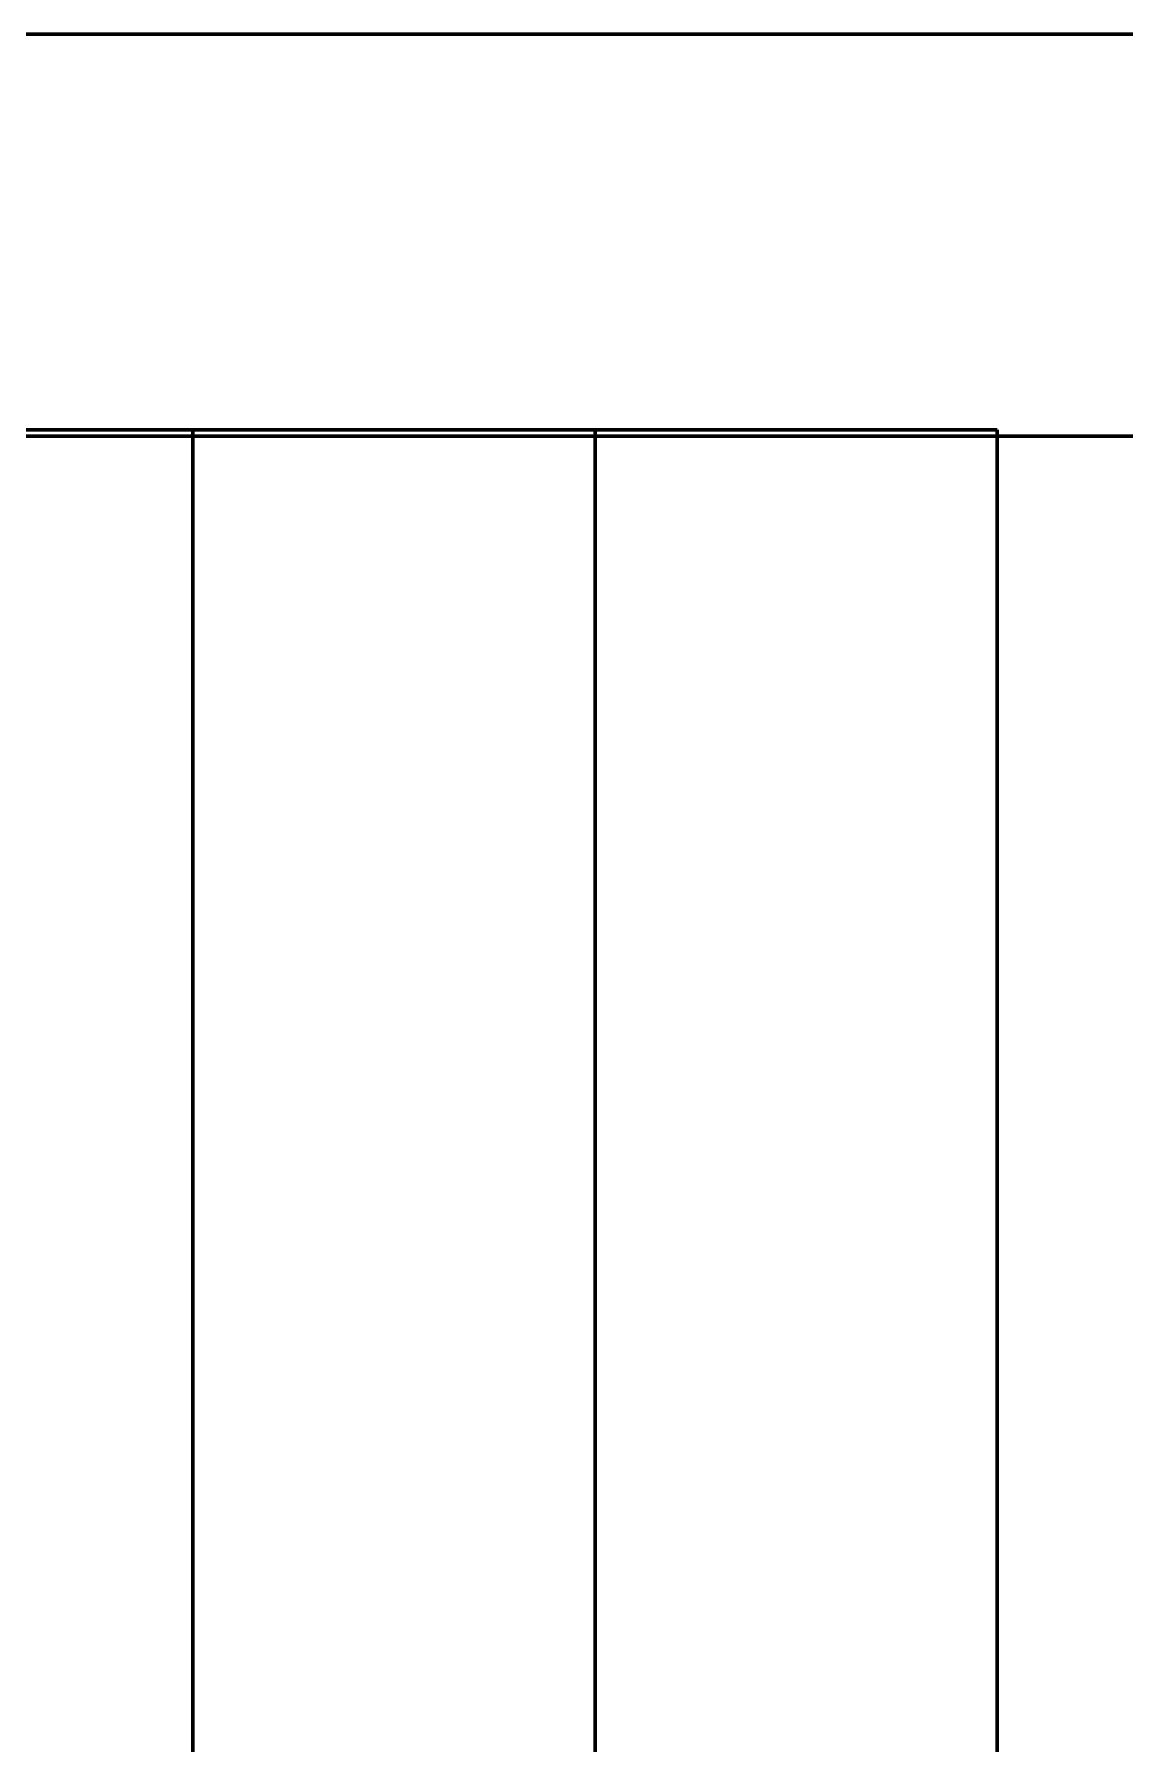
# Model space of a CAD drawing. Extents: x 0 to 297, y 0 to 292.
# Drawn here: x 236.131 to 237.487, y 129.41 to 131.536 of the extents above; entities that cross this region are included whole.
import ezdxf

# ---------------------------------------------------------------- set-up
doc = ezdxf.new("R2010")
doc.units = 0
doc.header["$MEASUREMENT"] = 0
doc.linetypes.add('K5LT_BASIC', pattern=[0])
doc.layers.add('Системный слой', color=7, linetype='Continuous')

# ---------------------------------------------------------------- blocks, each defined once
blk = doc.blocks.new('*U')
at = {"layer": 'Системный слой', "linetype": 'K5LT_BASIC', "lineweight": 60}
for p, q in [((236.3288, 131.0439), (235.8288, 131.0439)), ((236.8288, 131.0439), (236.3288, 131.0439)), ((236.3288, 131.0439), (236.3288, 123.9939)), ((236.3288, 123.9939), (236.3288, 131.0439)), ((237.3288, 131.0439), (236.8288, 131.0439)), ((236.8288, 131.0439), (236.8288, 123.9939)), ((236.8288, 123.9939), (236.8288, 131.0439)), ((237.3288, 123.9939), (237.3288, 131.0439))]:
    blk.add_line(p, q, dxfattribs=at)

msp = doc.modelspace()

# ---------------------------------------------------------------- linework, layer by layer
at = {"layer": 'Системный слой', "linetype": 'K5LT_BASIC', "lineweight": 60}
for p, q in [((226.337, 131.5358), (240.337, 131.5358)), ((240.337, 131.5358), (226.3375, 131.5358)), ((226.337, 131.0358), (240.337, 131.0358))]:
    msp.add_line(p, q, dxfattribs=at)

# ---------------------------------------------------------------- block references
at = {"layer": 'Системный слой'}
msp.add_blockref('*U', (0, 0), dxfattribs=at)
msp.add_blockref('*U', (0, 0), dxfattribs=at)
msp.add_blockref('*U', (0, 0), dxfattribs=at)
msp.add_blockref('*U', (0, 0), dxfattribs=at)
msp.add_blockref('*U', (0, 0), dxfattribs=at)
msp.add_blockref('*U', (0, 0), dxfattribs=at)
msp.add_blockref('*U', (0, 0), dxfattribs=at)
msp.add_blockref('*U', (0, 0), dxfattribs=at)
msp.add_blockref('*U', (0, 0), dxfattribs=at)
msp.add_blockref('*U', (0, 0), dxfattribs=at)
msp.add_blockref('*U', (0, 0), dxfattribs=at)
msp.add_blockref('*U', (0, 0), dxfattribs=at)
msp.add_blockref('*U', (0, 0), dxfattribs=at)
msp.add_blockref('*U', (0, 0), dxfattribs=at)
msp.add_blockref('*U', (0, 0), dxfattribs=at)
msp.add_blockref('*U', (0, 0), dxfattribs=at)
msp.add_blockref('*U', (0, 0), dxfattribs=at)
msp.add_blockref('*U', (0, 0), dxfattribs=at)
msp.add_blockref('*U', (0, 0), dxfattribs=at)
msp.add_blockref('*U', (0, 0), dxfattribs=at)
msp.add_blockref('*U', (0, 0), dxfattribs=at)
msp.add_blockref('*U', (0, 0), dxfattribs=at)
msp.add_blockref('*U', (0, 0), dxfattribs=at)
msp.add_blockref('*U', (0, 0), dxfattribs=at)
msp.add_blockref('*U', (0, 0), dxfattribs=at)
msp.add_blockref('*U', (0, 0), dxfattribs=at)
msp.add_blockref('*U', (0, 0), dxfattribs=at)
msp.add_blockref('*U', (0, 0), dxfattribs=at)
msp.add_blockref('*U', (0, 0), dxfattribs=at)
msp.add_blockref('*U', (0, 0), dxfattribs=at)
msp.add_blockref('*U', (0, 0), dxfattribs=at)
msp.add_blockref('*U', (0, 0), dxfattribs=at)
msp.add_blockref('*U', (0, 0), dxfattribs=at)
msp.add_blockref('*U', (0, 0), dxfattribs=at)
msp.add_blockref('*U', (0, 0), dxfattribs=at)
msp.add_blockref('*U', (0, 0), dxfattribs=at)
msp.add_blockref('*U', (0, 0), dxfattribs=at)
msp.add_blockref('*U', (0, 0), dxfattribs=at)
msp.add_blockref('*U', (0, 0), dxfattribs=at)
msp.add_blockref('*U', (0, 0), dxfattribs=at)
msp.add_blockref('*U', (0, 0), dxfattribs=at)
msp.add_blockref('*U', (0, 0), dxfattribs=at)
msp.add_blockref('*U', (0, 0), dxfattribs=at)
msp.add_blockref('*U', (0, 0), dxfattribs=at)
msp.add_blockref('*U', (0, 0), dxfattribs=at)
msp.add_blockref('*U', (0, 0), dxfattribs=at)
msp.add_blockref('*U', (0, 0), dxfattribs=at)
msp.add_blockref('*U', (0, 0), dxfattribs=at)
msp.add_blockref('*U', (0, 0), dxfattribs=at)
msp.add_blockref('*U', (0, 0), dxfattribs=at)
msp.add_blockref('*U', (0, 0), dxfattribs=at)
msp.add_blockref('*U', (0, 0), dxfattribs=at)
msp.add_blockref('*U', (0, 0), dxfattribs=at)
msp.add_blockref('*U', (0, 0), dxfattribs=at)
msp.add_blockref('*U', (0, 0), dxfattribs=at)
msp.add_blockref('*U', (0, 0), dxfattribs=at)
msp.add_blockref('*U', (0, 0), dxfattribs=at)
msp.add_blockref('*U', (0, 0), dxfattribs=at)
msp.add_blockref('*U', (0, 0), dxfattribs=at)
msp.add_blockref('*U', (0, 0), dxfattribs=at)
msp.add_blockref('*U', (0, 0), dxfattribs=at)
msp.add_blockref('*U', (0, 0), dxfattribs=at)
msp.add_blockref('*U', (0, 0), dxfattribs=at)
msp.add_blockref('*U', (0, 0), dxfattribs=at)
msp.add_blockref('*U', (0, 0), dxfattribs=at)
msp.add_blockref('*U', (0, 0), dxfattribs=at)
msp.add_blockref('*U', (0, 0), dxfattribs=at)
msp.add_blockref('*U', (0, 0), dxfattribs=at)
msp.add_blockref('*U', (0, 0), dxfattribs=at)
msp.add_blockref('*U', (0, 0), dxfattribs=at)
msp.add_blockref('*U', (0, 0), dxfattribs=at)
msp.add_blockref('*U', (0, 0), dxfattribs=at)
msp.add_blockref('*U', (0, 0), dxfattribs=at)
msp.add_blockref('*U', (0, 0), dxfattribs=at)
msp.add_blockref('*U', (0, 0), dxfattribs=at)
msp.add_blockref('*U', (0, 0), dxfattribs=at)
msp.add_blockref('*U', (0, 0), dxfattribs=at)
msp.add_blockref('*U', (0, 0), dxfattribs=at)
msp.add_blockref('*U', (0, 0), dxfattribs=at)
msp.add_blockref('*U', (0, 0), dxfattribs=at)
msp.add_blockref('*U', (0, 0), dxfattribs=at)
msp.add_blockref('*U', (0, 0), dxfattribs=at)
msp.add_blockref('*U', (0, 0), dxfattribs=at)
msp.add_blockref('*U', (0, 0), dxfattribs=at)
msp.add_blockref('*U', (0, 0), dxfattribs=at)
msp.add_blockref('*U', (0, 0), dxfattribs=at)
msp.add_blockref('*U', (0, 0), dxfattribs=at)
msp.add_blockref('*U', (0, 0), dxfattribs=at)
msp.add_blockref('*U', (0, 0), dxfattribs=at)
msp.add_blockref('*U', (0, 0), dxfattribs=at)
msp.add_blockref('*U', (0, 0), dxfattribs=at)
msp.add_blockref('*U', (0, 0), dxfattribs=at)
msp.add_blockref('*U', (0, 0), dxfattribs=at)
msp.add_blockref('*U', (0, 0), dxfattribs=at)
msp.add_blockref('*U', (0, 0), dxfattribs=at)
msp.add_blockref('*U', (0, 0), dxfattribs=at)
msp.add_blockref('*U', (0, 0), dxfattribs=at)
msp.add_blockref('*U', (0, 0), dxfattribs=at)
msp.add_blockref('*U', (0, 0), dxfattribs=at)
msp.add_blockref('*U', (0, 0), dxfattribs=at)
msp.add_blockref('*U', (0, 0), dxfattribs=at)
msp.add_blockref('*U', (0, 0), dxfattribs=at)
msp.add_blockref('*U', (0, 0), dxfattribs=at)
msp.add_blockref('*U', (0, 0), dxfattribs=at)
msp.add_blockref('*U', (0, 0), dxfattribs=at)
msp.add_blockref('*U', (0, 0), dxfattribs=at)
msp.add_blockref('*U', (0, 0), dxfattribs=at)
msp.add_blockref('*U', (0, 0), dxfattribs=at)
msp.add_blockref('*U', (0, 0), dxfattribs=at)
msp.add_blockref('*U', (0, 0), dxfattribs=at)
msp.add_blockref('*U', (0, 0), dxfattribs=at)
msp.add_blockref('*U', (0, 0), dxfattribs=at)
msp.add_blockref('*U', (0, 0), dxfattribs=at)
msp.add_blockref('*U', (0, 0), dxfattribs=at)
msp.add_blockref('*U', (0, 0), dxfattribs=at)
msp.add_blockref('*U', (0, 0), dxfattribs=at)
msp.add_blockref('*U', (0, 0), dxfattribs=at)
msp.add_blockref('*U', (0, 0), dxfattribs=at)
msp.add_blockref('*U', (0, 0), dxfattribs=at)
msp.add_blockref('*U', (0, 0), dxfattribs=at)
msp.add_blockref('*U', (0, 0), dxfattribs=at)
msp.add_blockref('*U', (0, 0), dxfattribs=at)
msp.add_blockref('*U', (0, 0), dxfattribs=at)
msp.add_blockref('*U', (0, 0), dxfattribs=at)
msp.add_blockref('*U', (0, 0), dxfattribs=at)
msp.add_blockref('*U', (0, 0), dxfattribs=at)
msp.add_blockref('*U', (0, 0), dxfattribs=at)
msp.add_blockref('*U', (0, 0), dxfattribs=at)
msp.add_blockref('*U', (0, 0), dxfattribs=at)
msp.add_blockref('*U', (0, 0), dxfattribs=at)
msp.add_blockref('*U', (0, 0), dxfattribs=at)
msp.add_blockref('*U', (0, 0), dxfattribs=at)
msp.add_blockref('*U', (0, 0), dxfattribs=at)
msp.add_blockref('*U', (0, 0), dxfattribs=at)
msp.add_blockref('*U', (0, 0), dxfattribs=at)
msp.add_blockref('*U', (0, 0), dxfattribs=at)
msp.add_blockref('*U', (0, 0), dxfattribs=at)
msp.add_blockref('*U', (0, 0), dxfattribs=at)
msp.add_blockref('*U', (0, 0), dxfattribs=at)
msp.add_blockref('*U', (0, 0), dxfattribs=at)
msp.add_blockref('*U', (0, 0), dxfattribs=at)
msp.add_blockref('*U', (0, 0), dxfattribs=at)
msp.add_blockref('*U', (0, 0), dxfattribs=at)
msp.add_blockref('*U', (0, 0), dxfattribs=at)
msp.add_blockref('*U', (0, 0), dxfattribs=at)
msp.add_blockref('*U', (0, 0), dxfattribs=at)
msp.add_blockref('*U', (0, 0), dxfattribs=at)
msp.add_blockref('*U', (0, 0), dxfattribs=at)
msp.add_blockref('*U', (0, 0), dxfattribs=at)
msp.add_blockref('*U', (0, 0), dxfattribs=at)
msp.add_blockref('*U', (0, 0), dxfattribs=at)
msp.add_blockref('*U', (0, 0), dxfattribs=at)
msp.add_blockref('*U', (0, 0), dxfattribs=at)
msp.add_blockref('*U', (0, 0), dxfattribs=at)
msp.add_blockref('*U', (0, 0), dxfattribs=at)
msp.add_blockref('*U', (0, 0), dxfattribs=at)
msp.add_blockref('*U', (0, 0), dxfattribs=at)
msp.add_blockref('*U', (0, 0), dxfattribs=at)
msp.add_blockref('*U', (0, 0), dxfattribs=at)
msp.add_blockref('*U', (0, 0), dxfattribs=at)
msp.add_blockref('*U', (0, 0), dxfattribs=at)
msp.add_blockref('*U', (0, 0), dxfattribs=at)
msp.add_blockref('*U', (0, 0), dxfattribs=at)
msp.add_blockref('*U', (0, 0), dxfattribs=at)
msp.add_blockref('*U', (0, 0), dxfattribs=at)
msp.add_blockref('*U', (0, 0), dxfattribs=at)
msp.add_blockref('*U', (0, 0), dxfattribs=at)
msp.add_blockref('*U', (0, 0), dxfattribs=at)
msp.add_blockref('*U', (0, 0), dxfattribs=at)
msp.add_blockref('*U', (0, 0), dxfattribs=at)
msp.add_blockref('*U', (0, 0), dxfattribs=at)
msp.add_blockref('*U', (0, 0), dxfattribs=at)
msp.add_blockref('*U', (0, 0), dxfattribs=at)
msp.add_blockref('*U', (0, 0), dxfattribs=at)
msp.add_blockref('*U', (0, 0), dxfattribs=at)
msp.add_blockref('*U', (0, 0), dxfattribs=at)
msp.add_blockref('*U', (0, 0), dxfattribs=at)
msp.add_blockref('*U', (0, 0), dxfattribs=at)
msp.add_blockref('*U', (0, 0), dxfattribs=at)
msp.add_blockref('*U', (0, 0), dxfattribs=at)
msp.add_blockref('*U', (0, 0), dxfattribs=at)
msp.add_blockref('*U', (0, 0), dxfattribs=at)
msp.add_blockref('*U', (0, 0), dxfattribs=at)
msp.add_blockref('*U', (0, 0), dxfattribs=at)
msp.add_blockref('*U', (0, 0), dxfattribs=at)
msp.add_blockref('*U', (0, 0), dxfattribs=at)
msp.add_blockref('*U', (0, 0), dxfattribs=at)
msp.add_blockref('*U', (0, 0), dxfattribs=at)
msp.add_blockref('*U', (0, 0), dxfattribs=at)
msp.add_blockref('*U', (0, 0), dxfattribs=at)
msp.add_blockref('*U', (0, 0), dxfattribs=at)
msp.add_blockref('*U', (0, 0), dxfattribs=at)
msp.add_blockref('*U', (0, 0), dxfattribs=at)
msp.add_blockref('*U', (0, 0), dxfattribs=at)
msp.add_blockref('*U', (0, 0), dxfattribs=at)
msp.add_blockref('*U', (0, 0), dxfattribs=at)
msp.add_blockref('*U', (0, 0), dxfattribs=at)
msp.add_blockref('*U', (0, 0), dxfattribs=at)
msp.add_blockref('*U', (0, 0), dxfattribs=at)
msp.add_blockref('*U', (0, 0), dxfattribs=at)
msp.add_blockref('*U', (0, 0), dxfattribs=at)
msp.add_blockref('*U', (0, 0), dxfattribs=at)
msp.add_blockref('*U', (0, 0), dxfattribs=at)
msp.add_blockref('*U', (0, 0), dxfattribs=at)
msp.add_blockref('*U', (0, 0), dxfattribs=at)
msp.add_blockref('*U', (0, 0), dxfattribs=at)
msp.add_blockref('*U', (0, 0), dxfattribs=at)
msp.add_blockref('*U', (0, 0), dxfattribs=at)
msp.add_blockref('*U', (0, 0), dxfattribs=at)
msp.add_blockref('*U', (0, 0), dxfattribs=at)
msp.add_blockref('*U', (0, 0), dxfattribs=at)
msp.add_blockref('*U', (0, 0), dxfattribs=at)
msp.add_blockref('*U', (0, 0), dxfattribs=at)
msp.add_blockref('*U', (0, 0), dxfattribs=at)
msp.add_blockref('*U', (0, 0), dxfattribs=at)
msp.add_blockref('*U', (0, 0), dxfattribs=at)
msp.add_blockref('*U', (0, 0), dxfattribs=at)
msp.add_blockref('*U', (0, 0), dxfattribs=at)
msp.add_blockref('*U', (0, 0), dxfattribs=at)
msp.add_blockref('*U', (0, 0), dxfattribs=at)
msp.add_blockref('*U', (0, 0), dxfattribs=at)
msp.add_blockref('*U', (0, 0), dxfattribs=at)
msp.add_blockref('*U', (0, 0), dxfattribs=at)
msp.add_blockref('*U', (0, 0), dxfattribs=at)
msp.add_blockref('*U', (0, 0), dxfattribs=at)
msp.add_blockref('*U', (0, 0), dxfattribs=at)
msp.add_blockref('*U', (0, 0), dxfattribs=at)
msp.add_blockref('*U', (0, 0), dxfattribs=at)
msp.add_blockref('*U', (0, 0), dxfattribs=at)
msp.add_blockref('*U', (0, 0), dxfattribs=at)
msp.add_blockref('*U', (0, 0), dxfattribs=at)
msp.add_blockref('*U', (0, 0), dxfattribs=at)
msp.add_blockref('*U', (0, 0), dxfattribs=at)
msp.add_blockref('*U', (0, 0), dxfattribs=at)
msp.add_blockref('*U', (0, 0), dxfattribs=at)
msp.add_blockref('*U', (0, 0), dxfattribs=at)
msp.add_blockref('*U', (0, 0), dxfattribs=at)
msp.add_blockref('*U', (0, 0), dxfattribs=at)
msp.add_blockref('*U', (0, 0), dxfattribs=at)
msp.add_blockref('*U', (0, 0), dxfattribs=at)
msp.add_blockref('*U', (0, 0), dxfattribs=at)
msp.add_blockref('*U', (0, 0), dxfattribs=at)
msp.add_blockref('*U', (0, 0), dxfattribs=at)
msp.add_blockref('*U', (0, 0), dxfattribs=at)
msp.add_blockref('*U', (0, 0), dxfattribs=at)
msp.add_blockref('*U', (0, 0), dxfattribs=at)
msp.add_blockref('*U', (0, 0), dxfattribs=at)
msp.add_blockref('*U', (0, 0), dxfattribs=at)
msp.add_blockref('*U', (0, 0), dxfattribs=at)
msp.add_blockref('*U', (0, 0), dxfattribs=at)
msp.add_blockref('*U', (0, 0), dxfattribs=at)
msp.add_blockref('*U', (0, 0), dxfattribs=at)
msp.add_blockref('*U', (0, 0), dxfattribs=at)
msp.add_blockref('*U', (0, 0), dxfattribs=at)
msp.add_blockref('*U', (0, 0), dxfattribs=at)
msp.add_blockref('*U', (0, 0), dxfattribs=at)
msp.add_blockref('*U', (0, 0), dxfattribs=at)
msp.add_blockref('*U', (0, 0), dxfattribs=at)
msp.add_blockref('*U', (0, 0), dxfattribs=at)
msp.add_blockref('*U', (0, 0), dxfattribs=at)
msp.add_blockref('*U', (0, 0), dxfattribs=at)
msp.add_blockref('*U', (0, 0), dxfattribs=at)
msp.add_blockref('*U', (0, 0), dxfattribs=at)
msp.add_blockref('*U', (0, 0), dxfattribs=at)
msp.add_blockref('*U', (0, 0), dxfattribs=at)
msp.add_blockref('*U', (0, 0), dxfattribs=at)
msp.add_blockref('*U', (0, 0), dxfattribs=at)
msp.add_blockref('*U', (0, 0), dxfattribs=at)
msp.add_blockref('*U', (0, 0), dxfattribs=at)
msp.add_blockref('*U', (0, 0), dxfattribs=at)
msp.add_blockref('*U', (0, 0), dxfattribs=at)
msp.add_blockref('*U', (0, 0), dxfattribs=at)
msp.add_blockref('*U', (0, 0), dxfattribs=at)
msp.add_blockref('*U', (0, 0), dxfattribs=at)
msp.add_blockref('*U', (0, 0), dxfattribs=at)
msp.add_blockref('*U', (0, 0), dxfattribs=at)
msp.add_blockref('*U', (0, 0), dxfattribs=at)
msp.add_blockref('*U', (0, 0), dxfattribs=at)
msp.add_blockref('*U', (0, 0), dxfattribs=at)
msp.add_blockref('*U', (0, 0), dxfattribs=at)
msp.add_blockref('*U', (0, 0), dxfattribs=at)
msp.add_blockref('*U', (0, 0), dxfattribs=at)
msp.add_blockref('*U', (0, 0), dxfattribs=at)
msp.add_blockref('*U', (0, 0), dxfattribs=at)
msp.add_blockref('*U', (0, 0), dxfattribs=at)
msp.add_blockref('*U', (0, 0), dxfattribs=at)
msp.add_blockref('*U', (0, 0), dxfattribs=at)
msp.add_blockref('*U', (0, 0), dxfattribs=at)
msp.add_blockref('*U', (0, 0), dxfattribs=at)
msp.add_blockref('*U', (0, 0), dxfattribs=at)
msp.add_blockref('*U', (0, 0), dxfattribs=at)
msp.add_blockref('*U', (0, 0), dxfattribs=at)
msp.add_blockref('*U', (0, 0), dxfattribs=at)
msp.add_blockref('*U', (0, 0), dxfattribs=at)
msp.add_blockref('*U', (0, 0), dxfattribs=at)
msp.add_blockref('*U', (0, 0), dxfattribs=at)
msp.add_blockref('*U', (0, 0), dxfattribs=at)
msp.add_blockref('*U', (0, 0), dxfattribs=at)
msp.add_blockref('*U', (0, 0), dxfattribs=at)
msp.add_blockref('*U', (0, 0), dxfattribs=at)
msp.add_blockref('*U', (0, 0), dxfattribs=at)
msp.add_blockref('*U', (0, 0), dxfattribs=at)
msp.add_blockref('*U', (0, 0), dxfattribs=at)
msp.add_blockref('*U', (0, 0), dxfattribs=at)
msp.add_blockref('*U', (0, 0), dxfattribs=at)
msp.add_blockref('*U', (0, 0), dxfattribs=at)
msp.add_blockref('*U', (0, 0), dxfattribs=at)
msp.add_blockref('*U', (0, 0), dxfattribs=at)
msp.add_blockref('*U', (0, 0), dxfattribs=at)
msp.add_blockref('*U', (0, 0), dxfattribs=at)
msp.add_blockref('*U', (0, 0), dxfattribs=at)
msp.add_blockref('*U', (0, 0), dxfattribs=at)
msp.add_blockref('*U', (0, 0), dxfattribs=at)
msp.add_blockref('*U', (0, 0), dxfattribs=at)
msp.add_blockref('*U', (0, 0), dxfattribs=at)
msp.add_blockref('*U', (0, 0), dxfattribs=at)
msp.add_blockref('*U', (0, 0), dxfattribs=at)
msp.add_blockref('*U', (0, 0), dxfattribs=at)
msp.add_blockref('*U', (0, 0), dxfattribs=at)
msp.add_blockref('*U', (0, 0), dxfattribs=at)
msp.add_blockref('*U', (0, 0), dxfattribs=at)
msp.add_blockref('*U', (0, 0), dxfattribs=at)
msp.add_blockref('*U', (0, 0), dxfattribs=at)
msp.add_blockref('*U', (0, 0), dxfattribs=at)
msp.add_blockref('*U', (0, 0), dxfattribs=at)
msp.add_blockref('*U', (0, 0), dxfattribs=at)
msp.add_blockref('*U', (0, 0), dxfattribs=at)
msp.add_blockref('*U', (0, 0), dxfattribs=at)
msp.add_blockref('*U', (0, 0), dxfattribs=at)
msp.add_blockref('*U', (0, 0), dxfattribs=at)
msp.add_blockref('*U', (0, 0), dxfattribs=at)
msp.add_blockref('*U', (0, 0), dxfattribs=at)
msp.add_blockref('*U', (0, 0), dxfattribs=at)
msp.add_blockref('*U', (0, 0), dxfattribs=at)
msp.add_blockref('*U', (0, 0), dxfattribs=at)
msp.add_blockref('*U', (0, 0), dxfattribs=at)
msp.add_blockref('*U', (0, 0), dxfattribs=at)
msp.add_blockref('*U', (0, 0), dxfattribs=at)
msp.add_blockref('*U', (0, 0), dxfattribs=at)
msp.add_blockref('*U', (0, 0), dxfattribs=at)
msp.add_blockref('*U', (0, 0), dxfattribs=at)
msp.add_blockref('*U', (0, 0), dxfattribs=at)
msp.add_blockref('*U', (0, 0), dxfattribs=at)
msp.add_blockref('*U', (0, 0), dxfattribs=at)
msp.add_blockref('*U', (0, 0), dxfattribs=at)
msp.add_blockref('*U', (0, 0), dxfattribs=at)
msp.add_blockref('*U', (0, 0), dxfattribs=at)
msp.add_blockref('*U', (0, 0), dxfattribs=at)
msp.add_blockref('*U', (0, 0), dxfattribs=at)
msp.add_blockref('*U', (0, 0), dxfattribs=at)
msp.add_blockref('*U', (0, 0), dxfattribs=at)
msp.add_blockref('*U', (0, 0), dxfattribs=at)
msp.add_blockref('*U', (0, 0), dxfattribs=at)
msp.add_blockref('*U', (0, 0), dxfattribs=at)
msp.add_blockref('*U', (0, 0), dxfattribs=at)
msp.add_blockref('*U', (0, 0), dxfattribs=at)
msp.add_blockref('*U', (0, 0), dxfattribs=at)
msp.add_blockref('*U', (0, 0), dxfattribs=at)
msp.add_blockref('*U', (0, 0), dxfattribs=at)
msp.add_blockref('*U', (0, 0), dxfattribs=at)
msp.add_blockref('*U', (0, 0), dxfattribs=at)
msp.add_blockref('*U', (0, 0), dxfattribs=at)
msp.add_blockref('*U', (0, 0), dxfattribs=at)
msp.add_blockref('*U', (0, 0), dxfattribs=at)
msp.add_blockref('*U', (0, 0), dxfattribs=at)
msp.add_blockref('*U', (0, 0), dxfattribs=at)
msp.add_blockref('*U', (0, 0), dxfattribs=at)
msp.add_blockref('*U', (0, 0), dxfattribs=at)
msp.add_blockref('*U', (0, 0), dxfattribs=at)
msp.add_blockref('*U', (0, 0), dxfattribs=at)
msp.add_blockref('*U', (0, 0), dxfattribs=at)
msp.add_blockref('*U', (0, 0), dxfattribs=at)
msp.add_blockref('*U', (0, 0), dxfattribs=at)
msp.add_blockref('*U', (0, 0), dxfattribs=at)
msp.add_blockref('*U', (0, 0), dxfattribs=at)
msp.add_blockref('*U', (0, 0), dxfattribs=at)
msp.add_blockref('*U', (0, 0), dxfattribs=at)
msp.add_blockref('*U', (0, 0), dxfattribs=at)
msp.add_blockref('*U', (0, 0), dxfattribs=at)
msp.add_blockref('*U', (0, 0), dxfattribs=at)
msp.add_blockref('*U', (0, 0), dxfattribs=at)
msp.add_blockref('*U', (0, 0), dxfattribs=at)
msp.add_blockref('*U', (0, 0), dxfattribs=at)
msp.add_blockref('*U', (0, 0), dxfattribs=at)
msp.add_blockref('*U', (0, 0), dxfattribs=at)
msp.add_blockref('*U', (0, 0), dxfattribs=at)
msp.add_blockref('*U', (0, 0), dxfattribs=at)
msp.add_blockref('*U', (0, 0), dxfattribs=at)
msp.add_blockref('*U', (0, 0), dxfattribs=at)
msp.add_blockref('*U', (0, 0), dxfattribs=at)
msp.add_blockref('*U', (0, 0), dxfattribs=at)
msp.add_blockref('*U', (0, 0), dxfattribs=at)
msp.add_blockref('*U', (0, 0), dxfattribs=at)
msp.add_blockref('*U', (0, 0), dxfattribs=at)
msp.add_blockref('*U', (0, 0), dxfattribs=at)
msp.add_blockref('*U', (0, 0), dxfattribs=at)
msp.add_blockref('*U', (0, 0), dxfattribs=at)
msp.add_blockref('*U', (0, 0), dxfattribs=at)
msp.add_blockref('*U', (0, 0), dxfattribs=at)
msp.add_blockref('*U', (0, 0), dxfattribs=at)
msp.add_blockref('*U', (0, 0), dxfattribs=at)
msp.add_blockref('*U', (0, 0), dxfattribs=at)
msp.add_blockref('*U', (0, 0), dxfattribs=at)
msp.add_blockref('*U', (0, 0), dxfattribs=at)
msp.add_blockref('*U', (0, 0), dxfattribs=at)
msp.add_blockref('*U', (0, 0), dxfattribs=at)
msp.add_blockref('*U', (0, 0), dxfattribs=at)
msp.add_blockref('*U', (0, 0), dxfattribs=at)
msp.add_blockref('*U', (0, 0), dxfattribs=at)
msp.add_blockref('*U', (0, 0), dxfattribs=at)
msp.add_blockref('*U', (0, 0), dxfattribs=at)
msp.add_blockref('*U', (0, 0), dxfattribs=at)
msp.add_blockref('*U', (0, 0), dxfattribs=at)
msp.add_blockref('*U', (0, 0), dxfattribs=at)
msp.add_blockref('*U', (0, 0), dxfattribs=at)
msp.add_blockref('*U', (0, 0), dxfattribs=at)
msp.add_blockref('*U', (0, 0), dxfattribs=at)
msp.add_blockref('*U', (0, 0), dxfattribs=at)
msp.add_blockref('*U', (0, 0), dxfattribs=at)
msp.add_blockref('*U', (0, 0), dxfattribs=at)
msp.add_blockref('*U', (0, 0), dxfattribs=at)

doc.saveas('drawing.dxf')
